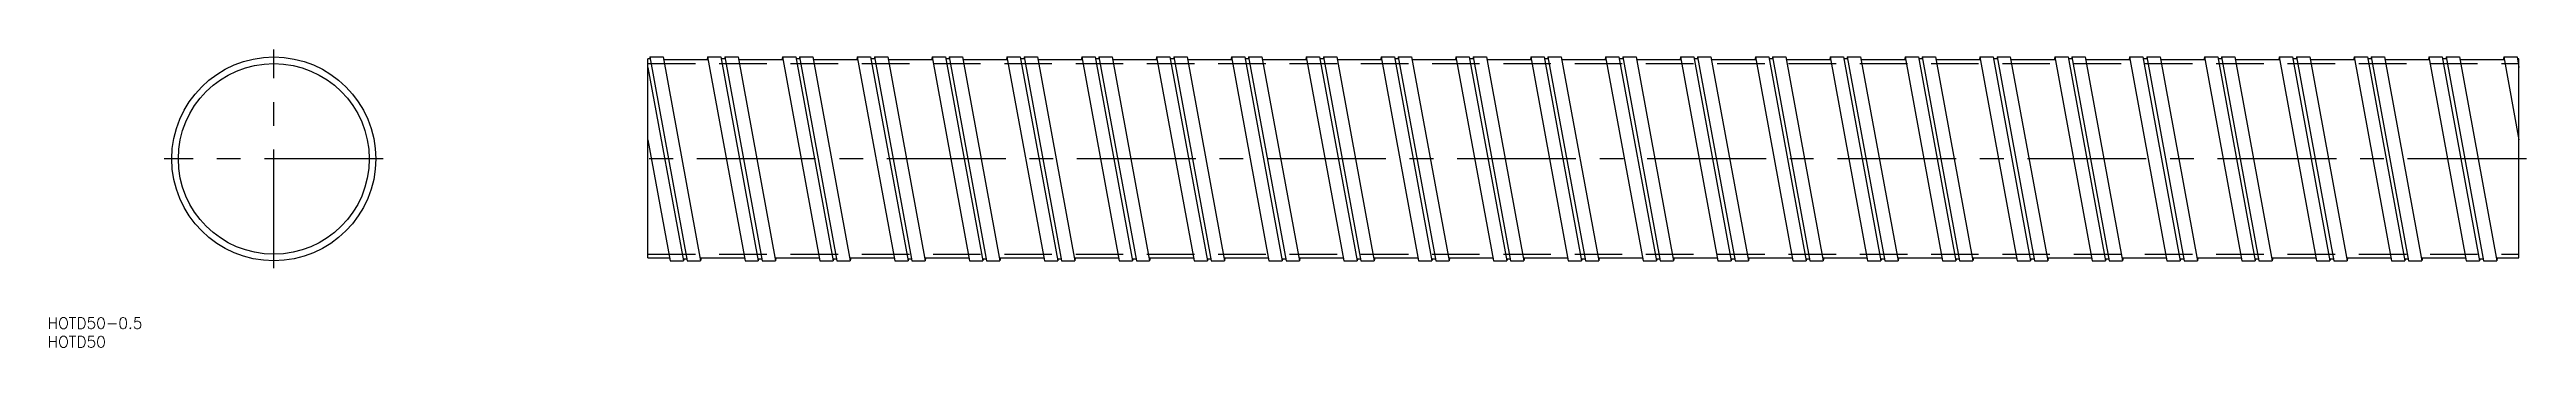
# Model space of a CAD drawing. Extents: x -60 to 602, y -50 to 29.
import ezdxf

# ---------------------------------------------------------------- set-up
doc = ezdxf.new("R2010")
doc.units = 0
doc.linetypes.add('CENTER', pattern=[50.8, 31.75, -6.35, 6.35, -6.35])
doc.linetypes.add('DASHED', pattern=[19.05, 12.7, -6.35])
doc.layers.get('0').update_dxf_attribs({"linetype": 'CONTINUOUS'})
doc.layers.add('CENTER', color=1, linetype='CENTER')
doc.styles.get("Standard").update_dxf_attribs({"font": 'txt.shx', "height": 3, "bigfont": 'bigfont.shx'})

msp = doc.modelspace()

# ---------------------------------------------------------------- linework, layer by layer
at = {"color": 7, "linetype": 'CONTINUOUS'}
for p, q in [((100, -26.5), (100, 26.8)), ((100.59, 26.8), (100, 26.8)), ((100.51, 27.25), (100.43, 26.8)), ((100.51, 27.25), (110.51, -27.25)), ((100.51, 27.25), (104.07, 27.25)), ((104.07, 27.25), (114.07, -27.25)), ((116.07, 26.5), (104.2, 26.5)), ((115.93, 27.25), (115.8, 26.5)), ((115.93, 27.25), (125.93, -27.25)), ((115.93, 27.25), (119.49, 27.25)), ((119.49, 27.25), (129.49, -27.25)), ((120.59, 26.8), (119.57, 26.8)), ((120.51, 27.25), (120.43, 26.8)), ((120.51, 27.25), (130.51, -27.25)), ((120.51, 27.25), (124.07, 27.25)), ((124.07, 27.25), (134.07, -27.25)), ((136.07, 26.5), (124.2, 26.5)), ((135.93, 27.25), (135.8, 26.5)), ((135.93, 27.25), (145.93, -27.25)), ((135.93, 27.25), (139.49, 27.25)), ((139.49, 27.25), (149.49, -27.25)), ((140.59, 26.8), (139.57, 26.8)), ((140.51, 27.25), (140.43, 26.8)), ((140.51, 27.25), (150.51, -27.25)), ((140.51, 27.25), (144.07, 27.25)), ((144.07, 27.25), (154.07, -27.25)), ((156.07, 26.5), (144.2, 26.5)), ((155.93, 27.25), (155.8, 26.5)), ((155.93, 27.25), (165.93, -27.25)), ((155.93, 27.25), (159.49, 27.25)), ((159.49, 27.25), (169.49, -27.25)), ((160.59, 26.8), (159.57, 26.8)), ((160.51, 27.25), (160.43, 26.8)), ((160.51, 27.25), (170.51, -27.25)), ((160.51, 27.25), (164.07, 27.25)), ((164.07, 27.25), (174.07, -27.25)), ((176.07, 26.5), (164.2, 26.5)), ((175.93, 27.25), (175.8, 26.5)), ((175.93, 27.25), (185.93, -27.25)), ((175.93, 27.25), (179.49, 27.25)), ((179.49, 27.25), (189.49, -27.25)), ((180.59, 26.8), (179.57, 26.8)), ((180.51, 27.25), (180.43, 26.8)), ((180.51, 27.25), (190.51, -27.25)), ((180.51, 27.25), (184.07, 27.25)), ((184.07, 27.25), (194.07, -27.25)), ((196.07, 26.5), (184.2, 26.5)), ((195.93, 27.25), (195.8, 26.5)), ((195.93, 27.25), (205.93, -27.25)), ((195.93, 27.25), (199.49, 27.25)), ((199.49, 27.25), (209.49, -27.25)), ((200.59, 26.8), (199.57, 26.8)), ((200.51, 27.25), (200.43, 26.8)), ((200.51, 27.25), (210.51, -27.25)), ((200.51, 27.25), (204.07, 27.25)), ((204.07, 27.25), (214.07, -27.25)), ((216.07, 26.5), (204.2, 26.5)), ((215.93, 27.25), (215.8, 26.5)), ((215.93, 27.25), (225.93, -27.25)), ((215.93, 27.25), (219.49, 27.25)), ((219.49, 27.25), (229.49, -27.25)), ((220.59, 26.8), (219.57, 26.8)), ((220.51, 27.25), (220.43, 26.8)), ((220.51, 27.25), (230.51, -27.25)), ((220.51, 27.25), (224.07, 27.25)), ((224.07, 27.25), (234.07, -27.25)), ((236.07, 26.5), (224.2, 26.5)), ((235.93, 27.25), (235.8, 26.5)), ((235.93, 27.25), (245.93, -27.25)), ((235.93, 27.25), (239.49, 27.25)), ((239.49, 27.25), (249.49, -27.25)), ((240.59, 26.8), (239.57, 26.8)), ((240.51, 27.25), (240.43, 26.8)), ((240.51, 27.25), (250.51, -27.25)), ((240.51, 27.25), (244.07, 27.25)), ((244.07, 27.25), (254.07, -27.25)), ((256.07, 26.5), (244.2, 26.5)), ((255.93, 27.25), (255.8, 26.5)), ((255.93, 27.25), (265.93, -27.25)), ((255.93, 27.25), (259.49, 27.25)), ((259.49, 27.25), (269.49, -27.25)), ((260.59, 26.8), (259.57, 26.8)), ((260.51, 27.25), (260.43, 26.8)), ((260.51, 27.25), (270.51, -27.25)), ((260.51, 27.25), (264.07, 27.25)), ((264.07, 27.25), (274.07, -27.25)), ((276.07, 26.5), (264.2, 26.5)), ((275.93, 27.25), (275.8, 26.5)), ((275.93, 27.25), (285.93, -27.25)), ((275.93, 27.25), (279.49, 27.25)), ((279.49, 27.25), (289.49, -27.25)), ((280.59, 26.8), (279.57, 26.8)), ((280.51, 27.25), (280.43, 26.8)), ((280.51, 27.25), (290.51, -27.25)), ((280.51, 27.25), (284.07, 27.25)), ((284.07, 27.25), (294.07, -27.25)), ((296.07, 26.5), (284.2, 26.5)), ((295.93, 27.25), (295.8, 26.5)), ((295.93, 27.25), (305.93, -27.25)), ((295.93, 27.25), (299.49, 27.25)), ((299.49, 27.25), (309.49, -27.25)), ((300.59, 26.8), (299.57, 26.8)), ((300.51, 27.25), (300.43, 26.8)), ((300.51, 27.25), (310.51, -27.25)), ((300.51, 27.25), (304.07, 27.25)), ((304.07, 27.25), (314.07, -27.25)), ((316.07, 26.5), (304.2, 26.5)), ((315.93, 27.25), (315.8, 26.5)), ((315.93, 27.25), (325.93, -27.25)), ((315.93, 27.25), (319.49, 27.25)), ((319.49, 27.25), (329.49, -27.25)), ((320.59, 26.8), (319.57, 26.8)), ((320.51, 27.25), (320.43, 26.8)), ((320.51, 27.25), (330.51, -27.25)), ((320.51, 27.25), (324.07, 27.25)), ((324.07, 27.25), (334.07, -27.25)), ((336.07, 26.5), (324.2, 26.5)), ((335.93, 27.25), (335.8, 26.5)), ((335.93, 27.25), (345.93, -27.25)), ((335.93, 27.25), (339.49, 27.25)), ((339.49, 27.25), (349.49, -27.25)), ((340.59, 26.8), (339.57, 26.8)), ((340.51, 27.25), (340.43, 26.8)), ((340.51, 27.25), (350.51, -27.25)), ((340.51, 27.25), (344.07, 27.25)), ((344.07, 27.25), (354.07, -27.25)), ((356.07, 26.5), (344.2, 26.5)), ((355.93, 27.25), (355.8, 26.5)), ((355.93, 27.25), (365.93, -27.25)), ((355.93, 27.25), (359.49, 27.25)), ((359.49, 27.25), (369.49, -27.25)), ((360.59, 26.8), (359.57, 26.8)), ((360.51, 27.25), (360.43, 26.8)), ((360.51, 27.25), (370.51, -27.25)), ((360.51, 27.25), (364.07, 27.25)), ((364.07, 27.25), (374.07, -27.25)), ((376.07, 26.5), (364.2, 26.5)), ((375.93, 27.25), (375.8, 26.5)), ((375.93, 27.25), (385.93, -27.25)), ((375.93, 27.25), (379.49, 27.25)), ((379.49, 27.25), (389.49, -27.25)), ((380.59, 26.8), (379.57, 26.8)), ((380.51, 27.25), (380.43, 26.8)), ((380.51, 27.25), (390.51, -27.25)), ((380.51, 27.25), (384.07, 27.25)), ((384.07, 27.25), (394.07, -27.25)), ((396.07, 26.5), (384.2, 26.5)), ((395.93, 27.25), (395.8, 26.5)), ((395.93, 27.25), (405.93, -27.25)), ((395.93, 27.25), (399.49, 27.25)), ((399.49, 27.25), (409.49, -27.25)), ((400.59, 26.8), (399.57, 26.8)), ((400.51, 27.25), (400.43, 26.8)), ((400.51, 27.25), (410.51, -27.25)), ((400.51, 27.25), (404.07, 27.25)), ((404.07, 27.25), (414.07, -27.25)), ((416.07, 26.5), (404.2, 26.5)), ((415.93, 27.25), (415.8, 26.5)), ((415.93, 27.25), (425.93, -27.25)), ((415.93, 27.25), (419.49, 27.25)), ((419.49, 27.25), (429.49, -27.25)), ((420.59, 26.8), (419.57, 26.8)), ((420.51, 27.25), (420.43, 26.8)), ((420.51, 27.25), (430.51, -27.25)), ((420.51, 27.25), (424.07, 27.25)), ((424.07, 27.25), (434.07, -27.25)), ((436.07, 26.5), (424.2, 26.5)), ((435.93, 27.25), (435.8, 26.5)), ((435.93, 27.25), (445.93, -27.25)), ((435.93, 27.25), (439.49, 27.25)), ((439.49, 27.25), (449.49, -27.25)), ((440.59, 26.8), (439.57, 26.8)), ((440.51, 27.25), (440.43, 26.8)), ((440.51, 27.25), (450.51, -27.25)), ((440.51, 27.25), (444.07, 27.25)), ((444.07, 27.25), (454.07, -27.25)), ((456.07, 26.5), (444.2, 26.5)), ((455.93, 27.25), (455.8, 26.5)), ((455.93, 27.25), (465.93, -27.25)), ((455.93, 27.25), (459.49, 27.25)), ((459.49, 27.25), (469.49, -27.25)), ((460.59, 26.8), (459.57, 26.8)), ((460.51, 27.25), (460.43, 26.8)), ((460.51, 27.25), (470.51, -27.25)), ((460.51, 27.25), (464.07, 27.25)), ((464.07, 27.25), (474.07, -27.25)), ((476.07, 26.5), (464.2, 26.5)), ((475.93, 27.25), (475.8, 26.5)), ((475.93, 27.25), (485.93, -27.25)), ((475.93, 27.25), (479.49, 27.25)), ((479.49, 27.25), (489.49, -27.25)), ((480.59, 26.8), (479.57, 26.8)), ((480.51, 27.25), (480.43, 26.8)), ((480.51, 27.25), (490.51, -27.25)), ((480.51, 27.25), (484.07, 27.25)), ((484.07, 27.25), (494.07, -27.25)), ((496.07, 26.5), (484.2, 26.5)), ((495.93, 27.25), (495.8, 26.5)), ((495.93, 27.25), (505.93, -27.25)), ((495.93, 27.25), (499.49, 27.25)), ((499.49, 27.25), (509.49, -27.25)), ((500.59, 26.8), (499.57, 26.8)), ((500.51, 27.25), (500.43, 26.8)), ((500.51, 27.25), (510.51, -27.25)), ((500.51, 27.25), (504.07, 27.25)), ((504.07, 27.25), (514.07, -27.25)), ((516.07, 26.5), (504.2, 26.5)), ((515.93, 27.25), (515.8, 26.5)), ((515.93, 27.25), (525.93, -27.25)), ((515.93, 27.25), (519.49, 27.25)), ((519.49, 27.25), (529.49, -27.25)), ((520.59, 26.8), (519.57, 26.8)), ((520.51, 27.25), (520.43, 26.8)), ((520.51, 27.25), (530.51, -27.25)), ((520.51, 27.25), (524.07, 27.25)), ((524.07, 27.25), (534.07, -27.25)), ((536.07, 26.5), (524.2, 26.5)), ((535.93, 27.25), (535.8, 26.5)), ((535.93, 27.25), (545.93, -27.25)), ((535.93, 27.25), (539.49, 27.25)), ((539.49, 27.25), (549.49, -27.25)), ((540.59, 26.8), (539.57, 26.8)), ((540.51, 27.25), (540.43, 26.8)), ((540.51, 27.25), (550.51, -27.25)), ((540.51, 27.25), (544.07, 27.25)), ((544.07, 27.25), (554.07, -27.25)), ((556.07, 26.5), (544.2, 26.5)), ((555.93, 27.25), (555.8, 26.5)), ((555.93, 27.25), (565.93, -27.25)), ((555.93, 27.25), (559.49, 27.25)), ((559.49, 27.25), (569.49, -27.25)), ((560.59, 26.8), (559.57, 26.8)), ((560.51, 27.25), (560.43, 26.8)), ((560.51, 27.25), (570.51, -27.25)), ((560.51, 27.25), (564.07, 27.25)), ((564.07, 27.25), (574.07, -27.25)), ((576.07, 26.5), (564.2, 26.5)), ((575.93, 27.25), (575.8, 26.5)), ((575.93, 27.25), (585.93, -27.25)), ((575.93, 27.25), (579.49, 27.25)), ((579.49, 27.25), (589.49, -27.25)), ((580.59, 26.8), (579.57, 26.8)), ((580.51, 27.25), (580.43, 26.8)), ((580.51, 27.25), (590.51, -27.25)), ((580.51, 27.25), (584.07, 27.25)), ((584.07, 27.25), (594.07, -27.25)), ((596.07, 26.5), (584.2, 26.5)), ((595.93, 27.25), (595.8, 26.5)), ((595.93, 27.25), (600, 5.09)), ((595.93, 27.25), (599.49, 27.25)), ((599.49, 27.25), (600, 24.48)), ((600, 26.8), (599.57, 26.8)), ((600, -26.5), (600, 26.8)), ((100, 24.48), (109.49, -27.25)), ((100, 5.09), (105.93, -27.25)), ((100, -26.5), (105.8, -26.5)), ((105.93, -27.25), (109.49, -27.25)), ((110.43, -26.8), (109.41, -26.8)), ((109.57, -26.8), (109.49, -27.25)), ((110.51, -27.25), (114.07, -27.25)), ((113.93, -26.5), (125.8, -26.5)), ((114.2, -26.5), (114.07, -27.25)), ((125.93, -27.25), (129.49, -27.25)), ((130.43, -26.8), (129.41, -26.8)), ((129.57, -26.8), (129.49, -27.25)), ((130.51, -27.25), (134.07, -27.25)), ((133.93, -26.5), (145.8, -26.5)), ((134.2, -26.5), (134.07, -27.25)), ((145.93, -27.25), (149.49, -27.25)), ((150.43, -26.8), (149.41, -26.8)), ((149.57, -26.8), (149.49, -27.25)), ((150.51, -27.25), (154.07, -27.25)), ((153.93, -26.5), (165.8, -26.5)), ((154.2, -26.5), (154.07, -27.25)), ((165.93, -27.25), (169.49, -27.25)), ((170.43, -26.8), (169.41, -26.8)), ((169.57, -26.8), (169.49, -27.25)), ((170.51, -27.25), (174.07, -27.25)), ((173.93, -26.5), (185.8, -26.5)), ((174.2, -26.5), (174.07, -27.25)), ((185.93, -27.25), (189.49, -27.25)), ((190.43, -26.8), (189.41, -26.8)), ((189.57, -26.8), (189.49, -27.25)), ((190.51, -27.25), (194.07, -27.25)), ((193.93, -26.5), (205.8, -26.5)), ((194.2, -26.5), (194.07, -27.25)), ((205.93, -27.25), (209.49, -27.25)), ((210.43, -26.8), (209.41, -26.8)), ((209.57, -26.8), (209.49, -27.25)), ((210.51, -27.25), (214.07, -27.25)), ((213.93, -26.5), (225.8, -26.5)), ((214.2, -26.5), (214.07, -27.25)), ((225.93, -27.25), (229.49, -27.25)), ((230.43, -26.8), (229.41, -26.8)), ((229.57, -26.8), (229.49, -27.25)), ((230.51, -27.25), (234.07, -27.25)), ((233.93, -26.5), (245.8, -26.5)), ((234.2, -26.5), (234.07, -27.25)), ((245.93, -27.25), (249.49, -27.25)), ((250.43, -26.8), (249.41, -26.8)), ((249.57, -26.8), (249.49, -27.25)), ((250.51, -27.25), (254.07, -27.25)), ((253.93, -26.5), (265.8, -26.5)), ((254.2, -26.5), (254.07, -27.25)), ((265.93, -27.25), (269.49, -27.25)), ((270.43, -26.8), (269.41, -26.8)), ((269.57, -26.8), (269.49, -27.25)), ((270.51, -27.25), (274.07, -27.25)), ((273.93, -26.5), (285.8, -26.5)), ((274.2, -26.5), (274.07, -27.25)), ((285.93, -27.25), (289.49, -27.25)), ((290.43, -26.8), (289.41, -26.8)), ((289.57, -26.8), (289.49, -27.25)), ((290.51, -27.25), (294.07, -27.25)), ((293.93, -26.5), (305.8, -26.5)), ((294.2, -26.5), (294.07, -27.25)), ((305.93, -27.25), (309.49, -27.25)), ((310.43, -26.8), (309.41, -26.8)), ((309.57, -26.8), (309.49, -27.25)), ((310.51, -27.25), (314.07, -27.25)), ((313.93, -26.5), (325.8, -26.5)), ((314.2, -26.5), (314.07, -27.25)), ((325.93, -27.25), (329.49, -27.25)), ((330.43, -26.8), (329.41, -26.8)), ((329.57, -26.8), (329.49, -27.25)), ((330.51, -27.25), (334.07, -27.25)), ((333.93, -26.5), (345.8, -26.5)), ((334.2, -26.5), (334.07, -27.25)), ((345.93, -27.25), (349.49, -27.25)), ((350.43, -26.8), (349.41, -26.8)), ((349.57, -26.8), (349.49, -27.25)), ((350.51, -27.25), (354.07, -27.25)), ((353.93, -26.5), (365.8, -26.5)), ((354.2, -26.5), (354.07, -27.25)), ((365.93, -27.25), (369.49, -27.25)), ((370.43, -26.8), (369.41, -26.8)), ((369.57, -26.8), (369.49, -27.25)), ((370.51, -27.25), (374.07, -27.25)), ((373.93, -26.5), (385.8, -26.5)), ((374.2, -26.5), (374.07, -27.25)), ((385.93, -27.25), (389.49, -27.25)), ((390.43, -26.8), (389.41, -26.8)), ((389.57, -26.8), (389.49, -27.25)), ((390.51, -27.25), (394.07, -27.25)), ((393.93, -26.5), (405.8, -26.5)), ((394.2, -26.5), (394.07, -27.25)), ((405.93, -27.25), (409.49, -27.25)), ((410.43, -26.8), (409.41, -26.8)), ((409.57, -26.8), (409.49, -27.25)), ((410.51, -27.25), (414.07, -27.25)), ((413.93, -26.5), (425.8, -26.5)), ((414.2, -26.5), (414.07, -27.25)), ((425.93, -27.25), (429.49, -27.25)), ((430.43, -26.8), (429.41, -26.8)), ((429.57, -26.8), (429.49, -27.25)), ((430.51, -27.25), (434.07, -27.25)), ((433.93, -26.5), (445.8, -26.5)), ((434.2, -26.5), (434.07, -27.25)), ((445.93, -27.25), (449.49, -27.25)), ((450.43, -26.8), (449.41, -26.8)), ((449.57, -26.8), (449.49, -27.25)), ((450.51, -27.25), (454.07, -27.25)), ((453.93, -26.5), (465.8, -26.5)), ((454.2, -26.5), (454.07, -27.25)), ((465.93, -27.25), (469.49, -27.25)), ((470.43, -26.8), (469.41, -26.8)), ((469.57, -26.8), (469.49, -27.25)), ((470.51, -27.25), (474.07, -27.25)), ((473.93, -26.5), (485.8, -26.5)), ((474.2, -26.5), (474.07, -27.25)), ((485.93, -27.25), (489.49, -27.25)), ((490.43, -26.8), (489.41, -26.8)), ((489.57, -26.8), (489.49, -27.25)), ((490.51, -27.25), (494.07, -27.25)), ((493.93, -26.5), (505.8, -26.5)), ((494.2, -26.5), (494.07, -27.25)), ((505.93, -27.25), (509.49, -27.25)), ((510.43, -26.8), (509.41, -26.8)), ((509.57, -26.8), (509.49, -27.25)), ((510.51, -27.25), (514.07, -27.25)), ((513.93, -26.5), (525.8, -26.5)), ((514.2, -26.5), (514.07, -27.25)), ((525.93, -27.25), (529.49, -27.25)), ((530.43, -26.8), (529.41, -26.8)), ((529.57, -26.8), (529.49, -27.25)), ((530.51, -27.25), (534.07, -27.25)), ((533.93, -26.5), (545.8, -26.5)), ((534.2, -26.5), (534.07, -27.25)), ((545.93, -27.25), (549.49, -27.25)), ((550.43, -26.8), (549.41, -26.8)), ((549.57, -26.8), (549.49, -27.25)), ((550.51, -27.25), (554.07, -27.25)), ((553.93, -26.5), (565.8, -26.5)), ((554.2, -26.5), (554.07, -27.25)), ((565.93, -27.25), (569.49, -27.25)), ((570.43, -26.8), (569.41, -26.8)), ((569.57, -26.8), (569.49, -27.25)), ((570.51, -27.25), (574.07, -27.25)), ((573.93, -26.5), (585.8, -26.5)), ((574.2, -26.5), (574.07, -27.25)), ((585.93, -27.25), (589.49, -27.25)), ((590.43, -26.8), (589.41, -26.8)), ((589.57, -26.8), (589.49, -27.25)), ((590.51, -27.25), (594.07, -27.25)), ((593.93, -26.5), (600, -26.5)), ((594.2, -26.5), (594.07, -27.25))]:
    msp.add_line(p, q, dxfattribs=at)
at = {"color": 3, "linetype": 'DASHED'}
for p, q in [((100, 25.5), (600, 25.5)), ((100, -25.5), (600, -25.5))]:
    msp.add_line(p, q, dxfattribs=at)
at = {"color": 7, "linetype": 'CONTINUOUS'}
for radius in [27.25, 25.5]:
    msp.add_circle((0, 0), radius, dxfattribs=at)
at = {"layer": 'CENTER', "color": 1, "linetype": 'CENTER'}
for p, q in [((0, -29.25), (0, 29.25)), ((29.25, 0), (-29.25, 0)), ((602, 0), (98, 0))]:
    msp.add_line(p, q, dxfattribs=at)

# ---------------------------------------------------------------- texts
at = {"color": 7, "linetype": 'CONTINUOUS'}
for s, p in [('HOTD50-0.5', (-60.44, -45.43)), ('HOTD50', (-60.44, -50.43))]:
    msp.add_text(s, height=3, dxfattribs=at).set_placement(p)

doc.saveas('drawing.dxf')
